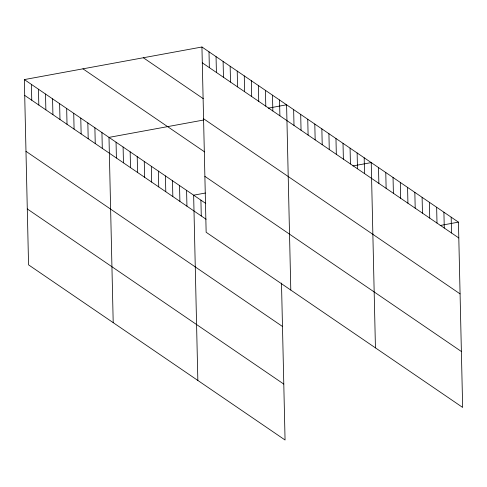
<?xml version="1.0" encoding="UTF-8"?>
<svg xmlns="http://www.w3.org/2000/svg" width="487" height="487" viewBox="0 0 487 487"><rect width="100%" height="100%" fill="white"/><g stroke="black" fill="none" stroke-linecap="round" stroke-linejoin="round"><path stroke-width="0.73" d="M281.492 283.057L285.059 439.998L28.556 264.861L24.35 79.582L201.941 47.002L458.444 222.139L462.65 407.418L206.147 232.275L201.941 47.002M203.542 120.033L108.997 137.383L113.203 322.656M268.276 108.157L286.587 104.796L290.794 290.069M205.362 193.029L193.643 195.177L197.844 380.45M352.923 165.951L371.234 162.591L375.44 347.87M440.132 225.499L458.444 222.139M202.3 62.823L458.803 237.966M143.336 57.752L203.292 98.691M203.572 118.743L460.075 293.886M82.954 68.831L204.631 151.914M204.881 176.355L461.384 351.498M24.35 79.582L205.751 203.45M24.709 95.409L206.111 219.272M25.975 151.329L282.478 326.467M27.284 208.941L283.787 384.085M451.175 217.178L451.534 233.005M443.913 212.216L444.272 228.038M436.644 207.255L437.003 223.076M429.376 202.294L429.735 218.115M422.107 197.326L422.466 213.154M414.839 192.365L415.198 208.192M407.57 187.404L407.929 203.231M400.308 182.442L400.667 198.264M393.039 177.481L393.399 193.302M385.771 172.52L386.13 188.341M378.502 167.552L378.862 183.38M364.179 157.776L364.538 173.603M357.129 152.961L357.488 168.782M350.074 148.145L350.433 163.967M343.018 143.324L343.378 159.152M335.963 138.509L336.322 154.336M328.914 133.694L329.273 149.521M321.858 128.878L322.217 144.7M314.803 124.063L315.162 139.885M307.747 119.242L308.107 135.069M300.698 114.427L301.057 130.254M293.643 109.612L294.002 125.439M279.538 99.981L279.897 115.803M272.483 95.166L272.842 110.987M265.427 90.345L265.786 106.172M258.372 85.529L258.731 101.357M251.322 80.714L251.682 96.536M244.267 75.899L244.626 91.72M237.212 71.084L237.571 86.905M230.156 66.262L230.515 82.09M223.107 61.447L223.466 77.275M216.051 56.632L216.411 72.453M208.996 51.817L209.355 67.638M200.912 200.139L201.271 215.966M186.588 190.362L186.947 206.184M179.533 185.547L179.892 201.368M172.477 180.726L172.836 196.553M165.428 175.91L165.787 191.738M158.372 171.095L158.732 186.923M151.317 166.28L151.676 182.101M144.268 161.465L144.627 177.286M137.212 156.644L137.571 172.471M130.157 151.828L130.516 167.656M123.101 147.013L123.461 162.841M116.052 142.198L116.411 158.019M101.941 132.561L102.3 148.389M94.886 127.746L95.245 143.574M87.837 122.931L88.196 138.758M80.781 118.116L81.14 133.937M73.726 113.301L74.085 129.122M66.67 108.479L67.029 124.307M59.621 103.664L59.98 119.492M52.566 98.849L52.925 114.676M45.51 94.034L45.869 109.855M38.455 89.218L38.814 105.04M31.405 84.403L31.765 100.225"/></g></svg>
